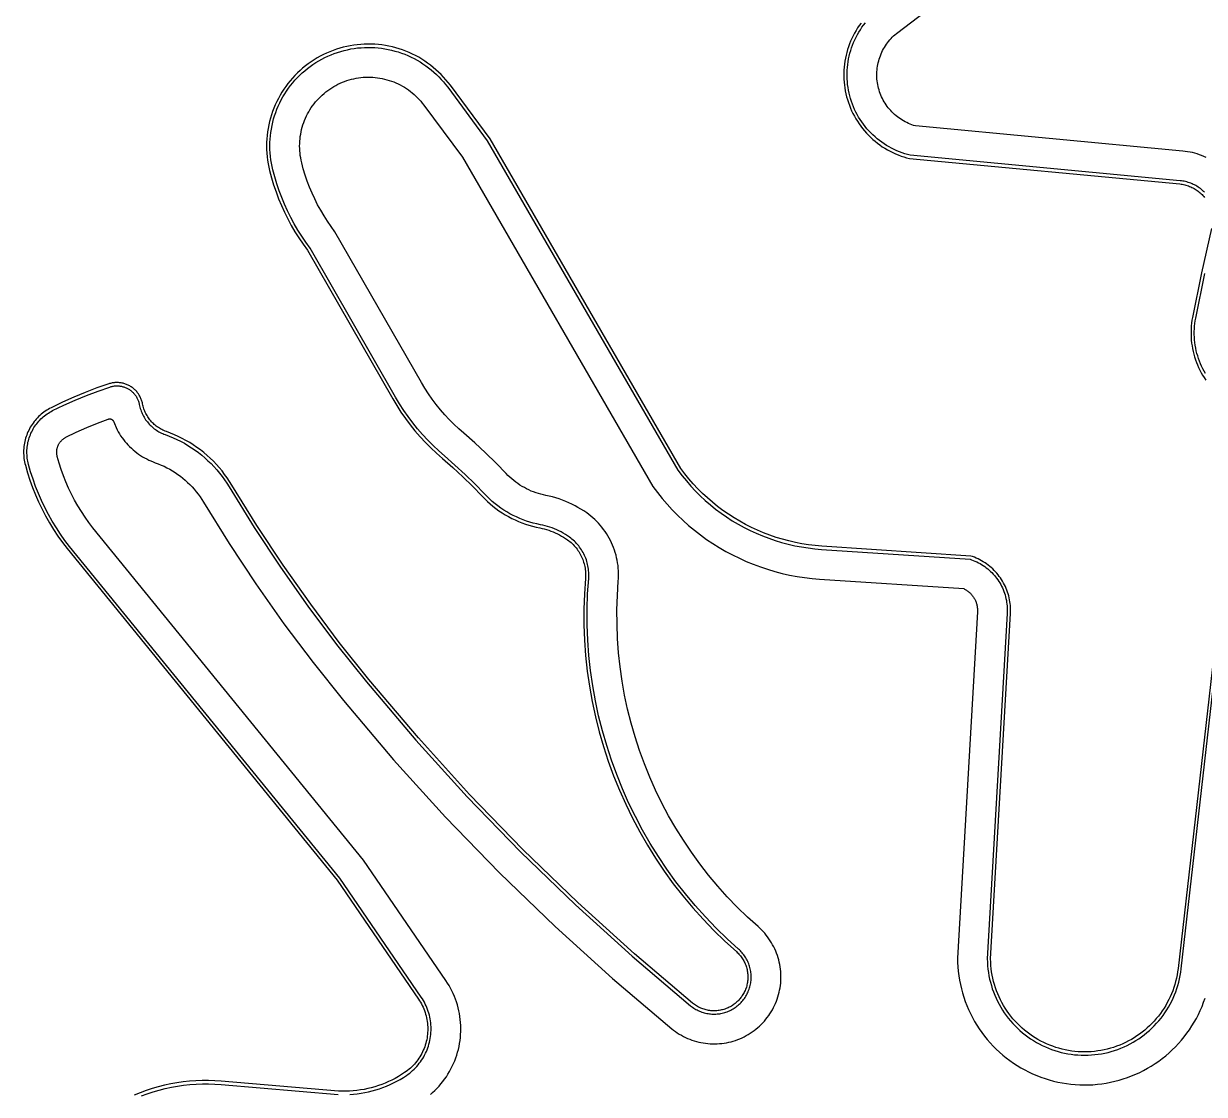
# Model space of a CAD drawing. Header units: millimetres. Extents: x 676447 to 689606, y 7455628 to 7463967.
# Drawn here: x 682235.7 to 682521.5, y 7462341 to 7462600.1 of the extents above; entities that cross this region are included whole.
import ezdxf

# ---------------------------------------------------------------- set-up
doc = ezdxf.new("R2010")
doc.units = ezdxf.units.MM
doc.header["$LTSCALE"] = 0.1
doc.header["$MEASUREMENT"] = 0
doc.layers.add('MUB_MEIOFIO', color=7, linetype='Continuous')
doc.layers.add('MUB_QUADRAS', color=7, linetype='Continuous')

msp = doc.modelspace()

# ---------------------------------------------------------------- linework, layer by layer
at = {"layer": 'MUB_MEIOFIO', "color": 244, "linetype": 'Continuous'}
for points in [[(682521.49, 7462559.24), (682521.25, 7462559.47), (682521, 7462559.7), (682520.75, 7462559.91), (682520.49, 7462560.12), (682520.22, 7462560.32), (682519.94, 7462560.51), (682519.66, 7462560.69), (682519.37, 7462560.86), (682519.08, 7462561.01), (682518.78, 7462561.16), (682518.48, 7462561.3), (682518.17, 7462561.43), (682517.86, 7462561.55), (682517.54, 7462561.65), (682517.22, 7462561.74), (682516.9, 7462561.83), (682516.57, 7462561.9), (682516.24, 7462561.96), (682515.91, 7462562.01), (682515.59, 7462562.04), (682450.26, 7462568.19), (682449.64, 7462568.35), (682448.97, 7462568.55), (682448.32, 7462568.77), (682447.67, 7462569.02), (682447.02, 7462569.29), (682446.39, 7462569.58), (682445.77, 7462569.89), (682445.16, 7462570.22), (682444.56, 7462570.58), (682443.97, 7462570.95), (682443.4, 7462571.35), (682442.84, 7462571.76), (682442.3, 7462572.19), (682441.77, 7462572.64), (682441.26, 7462573.11), (682440.76, 7462573.6), (682440.28, 7462574.11), (682439.82, 7462574.63), (682439.38, 7462575.16), (682438.96, 7462575.71), (682438.55, 7462576.28), (682438.17, 7462576.86), (682437.8, 7462577.45), (682437.46, 7462578.06), (682437.13, 7462578.67), (682436.83, 7462579.3), (682436.55, 7462579.93), (682436.3, 7462580.58), (682436.06, 7462581.24), (682435.85, 7462581.9), (682435.66, 7462582.57), (682435.5, 7462583.24), (682435.36, 7462583.92), (682435.24, 7462584.61), (682435.14, 7462585.3), (682435.07, 7462585.99), (682435.03, 7462586.68), (682435, 7462587.38), (682435, 7462588.07), (682435.03, 7462588.77), (682435.08, 7462589.46), (682435.15, 7462590.15), (682435.25, 7462590.84), (682435.37, 7462591.53), (682435.52, 7462592.21), (682435.69, 7462592.88), (682435.88, 7462593.55), (682436.09, 7462594.21), (682436.33, 7462594.86), (682436.59, 7462595.51), (682436.87, 7462596.15), (682437.18, 7462596.77), (682437.5, 7462597.39), (682437.85, 7462597.99), (682438.22, 7462598.58), (682438.6, 7462599.16), (682439.01, 7462599.72), (682439.44, 7462600.27)], [(682314.63, 7462340.95), (682315.54, 7462341.01), (682316.46, 7462341.1), (682317.37, 7462341.23), (682318.27, 7462341.38), (682319.17, 7462341.57), (682320.06, 7462341.78), (682320.95, 7462342.03), (682321.82, 7462342.31), (682322.69, 7462342.61), (682323.54, 7462342.95), (682324.39, 7462343.31), (682325.22, 7462343.71), (682326.03, 7462344.13), (682326.83, 7462344.58), (682327.62, 7462345.05), (682328.38, 7462345.56), (682328.77, 7462345.83), (682329.15, 7462346.12), (682329.52, 7462346.42), (682329.87, 7462346.73), (682330.22, 7462347.05), (682330.55, 7462347.39), (682330.88, 7462347.74), (682331.19, 7462348.1), (682331.48, 7462348.47), (682331.77, 7462348.85), (682332.04, 7462349.24), (682332.3, 7462349.64), (682332.54, 7462350.05), (682332.77, 7462350.46), (682332.98, 7462350.89), (682333.18, 7462351.32), (682333.36, 7462351.75), (682333.53, 7462352.2), (682333.68, 7462352.65), (682333.82, 7462353.1), (682333.94, 7462353.56), (682334.04, 7462354.02), (682334.13, 7462354.49), (682334.2, 7462354.96), (682334.26, 7462355.43), (682334.3, 7462355.9), (682334.32, 7462356.38), (682334.33, 7462356.85), (682334.32, 7462357.33), (682334.29, 7462357.8), (682334.25, 7462358.27), (682334.19, 7462358.74), (682334.11, 7462359.21), (682334.02, 7462359.68), (682333.91, 7462360.14), (682333.78, 7462360.6), (682333.64, 7462361.05), (682333.48, 7462361.5), (682333.31, 7462361.94), (682333.12, 7462362.38), (682332.92, 7462362.8), (682332.7, 7462363.23), (682332.47, 7462363.64), (682332.22, 7462364.04), (682331.96, 7462364.44), (682312.23, 7462393.29), (682246.86, 7462473.51), (682245.73, 7462475), (682244.66, 7462476.52), (682243.64, 7462478.08), (682242.66, 7462479.67), (682241.75, 7462481.3), (682240.88, 7462482.95), (682240.08, 7462484.63), (682239.33, 7462486.34), (682238.63, 7462488.07), (682238, 7462489.83), (682237.42, 7462491.6), (682236.91, 7462493.4), (682236.81, 7462493.77), (682236.73, 7462494.15), (682236.66, 7462494.53), (682236.61, 7462494.91), (682236.57, 7462495.29), (682236.54, 7462495.68), (682236.52, 7462496.06), (682236.52, 7462496.45), (682236.53, 7462496.83), (682236.55, 7462497.22), (682236.59, 7462497.6), (682236.64, 7462497.99), (682236.7, 7462498.37), (682236.78, 7462498.74), (682236.87, 7462499.12), (682236.97, 7462499.49), (682237.09, 7462499.86), (682237.21, 7462500.22), (682237.35, 7462500.58), (682237.5, 7462500.94), (682237.67, 7462501.29), (682237.84, 7462501.63), (682238.03, 7462501.97), (682238.23, 7462502.3), (682238.44, 7462502.62), (682238.66, 7462502.94), (682238.89, 7462503.25), (682239.14, 7462503.55), (682239.39, 7462503.84), (682239.65, 7462504.12), (682239.92, 7462504.4), (682240.2, 7462504.66), (682240.49, 7462504.92), (682240.79, 7462505.16), (682241.1, 7462505.39), (682241.41, 7462505.62), (682241.73, 7462505.83), (682242.06, 7462506.03), (682242.4, 7462506.22), (682242.74, 7462506.4), (682245.44, 7462507.7), (682248.17, 7462508.93), (682250.94, 7462510.07), (682253.74, 7462511.14), (682256.57, 7462512.12), (682256.76, 7462512.18), (682256.94, 7462512.23), (682257.13, 7462512.27), (682257.31, 7462512.31), (682257.5, 7462512.34), (682257.69, 7462512.37), (682257.88, 7462512.38), (682258.07, 7462512.39), (682258.26, 7462512.4), (682258.46, 7462512.4), (682258.65, 7462512.39), (682258.84, 7462512.37), (682259.03, 7462512.35), (682259.22, 7462512.32), (682259.4, 7462512.29), (682259.59, 7462512.25), (682259.77, 7462512.2), (682259.96, 7462512.15), (682260.14, 7462512.08), (682260.32, 7462512.02), (682260.5, 7462511.94), (682260.67, 7462511.87), (682260.84, 7462511.78), (682261.01, 7462511.69), (682261.17, 7462511.59), (682261.33, 7462511.49), (682261.49, 7462511.38), (682261.65, 7462511.27), (682261.8, 7462511.15), (682261.94, 7462511.03), (682262.08, 7462510.9), (682262.22, 7462510.76), (682262.35, 7462510.62), (682262.48, 7462510.48), (682262.6, 7462510.33), (682262.72, 7462510.18), (682262.83, 7462510.03), (682262.93, 7462509.87), (682263.03, 7462509.71), (682263.13, 7462509.54), (682263.22, 7462509.37), (682263.3, 7462509.2), (682263.38, 7462509.02), (682263.45, 7462508.85), (682263.51, 7462508.67), (682263.57, 7462508.48), (682263.62, 7462508.3), (682263.67, 7462508.11), (682263.71, 7462507.91), (682263.77, 7462507.6), (682263.85, 7462507.27), (682263.95, 7462506.95), (682264.05, 7462506.62), (682264.16, 7462506.31), (682264.29, 7462505.99), (682264.42, 7462505.69), (682264.57, 7462505.38), (682264.72, 7462505.08), (682264.89, 7462504.79), (682265.07, 7462504.5), (682265.25, 7462504.22), (682265.45, 7462503.95), (682265.66, 7462503.68), (682265.87, 7462503.42), (682266.1, 7462503.17), (682266.33, 7462502.93), (682266.57, 7462502.69), (682266.82, 7462502.47), (682267.07, 7462502.25), (682267.34, 7462502.04), (682267.61, 7462501.84), (682267.89, 7462501.65), (682268.17, 7462501.47), (682268.46, 7462501.3), (682268.76, 7462501.13), (682269.06, 7462500.98), (682269.37, 7462500.84), (682269.68, 7462500.72), (682269.98, 7462500.6), (682269.98, 7462500.6), (682270.95, 7462500.24), (682271.89, 7462499.85), (682272.81, 7462499.43), (682273.72, 7462498.98), (682274.62, 7462498.5), (682275.5, 7462497.98), (682276.35, 7462497.44), (682277.2, 7462496.86), (682278.01, 7462496.26), (682278.81, 7462495.63), (682279.59, 7462494.97), (682280.34, 7462494.29), (682281.07, 7462493.58), (682281.78, 7462492.85), (682282.45, 7462492.09), (682283.11, 7462491.31), (682283.73, 7462490.5), (682284.33, 7462489.68), (682284.9, 7462488.84), (682285.44, 7462487.96), (682291.52, 7462478.16), (682297.89, 7462468.53), (682304.54, 7462459.08), (682311.47, 7462449.84), (682318.67, 7462440.81), (682330.64, 7462426.69), (682343.08, 7462412.98), (682355.96, 7462399.68), (682369.27, 7462386.81), (682382.99, 7462374.38), (682397.12, 7462362.41), (682397.36, 7462362.22), (682397.62, 7462362.03), (682397.88, 7462361.85), (682398.14, 7462361.68), (682398.41, 7462361.53), (682398.69, 7462361.38), (682398.97, 7462361.24), (682399.26, 7462361.11), (682399.55, 7462360.99), (682399.84, 7462360.88), (682400.14, 7462360.78), (682400.44, 7462360.69), (682400.74, 7462360.62), (682401.05, 7462360.55), (682401.36, 7462360.49), (682401.67, 7462360.45), (682401.98, 7462360.41), (682402.29, 7462360.39), (682402.61, 7462360.38), (682402.92, 7462360.38), (682403.23, 7462360.38), (682403.55, 7462360.41), (682403.86, 7462360.44), (682404.17, 7462360.48), (682404.48, 7462360.53), (682404.79, 7462360.59), (682405.09, 7462360.67), (682405.39, 7462360.75), (682405.69, 7462360.85), (682405.99, 7462360.96), (682406.28, 7462361.07), (682406.57, 7462361.2), (682406.85, 7462361.33), (682407.13, 7462361.48), (682407.4, 7462361.64), (682407.67, 7462361.8), (682407.93, 7462361.98), (682408.18, 7462362.16), (682408.43, 7462362.35), (682408.67, 7462362.55), (682408.91, 7462362.76), (682409.13, 7462362.98), (682409.35, 7462363.2), (682409.56, 7462363.43), (682409.77, 7462363.67), (682409.96, 7462363.92), (682410.15, 7462364.17), (682410.32, 7462364.43), (682410.49, 7462364.7), (682410.65, 7462364.97), (682410.8, 7462365.25), (682410.94, 7462365.53), (682411.07, 7462365.81), (682411.18, 7462366.1), (682411.29, 7462366.4), (682411.39, 7462366.7), (682411.48, 7462367), (682411.56, 7462367.3), (682411.62, 7462367.61), (682411.68, 7462367.92), (682411.72, 7462368.23), (682411.76, 7462368.54), (682411.78, 7462368.85), (682411.79, 7462369.17), (682411.79, 7462369.48), (682411.78, 7462369.79), (682411.76, 7462370.11), (682411.73, 7462370.42), (682411.69, 7462370.73), (682411.64, 7462371.04), (682411.57, 7462371.35), (682411.5, 7462371.65), (682411.41, 7462371.95), (682411.32, 7462372.25), (682411.21, 7462372.55), (682411.09, 7462372.84), (682410.97, 7462373.13), (682410.83, 7462373.41), (682410.68, 7462373.69), (682410.53, 7462373.96), (682410.36, 7462374.22), (682410.19, 7462374.49), (682410, 7462374.74), (682409.81, 7462374.99), (682409.61, 7462375.23), (682409.4, 7462375.46), (682409.18, 7462375.69), (682408.96, 7462375.91), (682408.74, 7462376.11), (682408.74, 7462376.11), (682405.97, 7462378.61), (682403.31, 7462381.2), (682400.73, 7462383.88), (682398.25, 7462386.64), (682395.87, 7462389.49), (682393.59, 7462392.42), (682391.41, 7462395.43), (682389.34, 7462398.51), (682387.37, 7462401.67), (682385.51, 7462404.88), (682383.77, 7462408.17), (682382.14, 7462411.5), (682380.63, 7462414.9), (682379.24, 7462418.34), (682377.97, 7462421.83), (682376.82, 7462425.36), (682375.79, 7462428.93), (682374.88, 7462432.53), (682374.1, 7462436.17), (682373.45, 7462439.82), (682372.93, 7462443.5), (682372.53, 7462447.19), (682372.26, 7462450.9), (682372.12, 7462454.61), (682372.11, 7462458.33), (682372.22, 7462462.04), (682372.47, 7462465.76), (682372.49, 7462466.13), (682372.51, 7462466.52), (682372.51, 7462466.9), (682372.49, 7462467.29), (682372.46, 7462467.67), (682372.42, 7462468.06), (682372.37, 7462468.44), (682372.3, 7462468.82), (682372.22, 7462469.2), (682372.13, 7462469.57), (682372.02, 7462469.94), (682371.9, 7462470.31), (682371.77, 7462470.67), (682371.62, 7462471.03), (682371.47, 7462471.39), (682371.3, 7462471.73), (682371.12, 7462472.08), (682370.93, 7462472.41), (682370.72, 7462472.74), (682370.51, 7462473.06), (682370.28, 7462473.37), (682370.05, 7462473.68), (682369.8, 7462473.98), (682369.54, 7462474.26), (682369.28, 7462474.54), (682369, 7462474.81), (682368.71, 7462475.07), (682368.42, 7462475.32), (682368.12, 7462475.56), (682367.81, 7462475.79), (682367.32, 7462476.13), (682366.82, 7462476.45), (682366.31, 7462476.75), (682365.79, 7462477.04), (682365.26, 7462477.31), (682364.72, 7462477.56), (682364.17, 7462477.79), (682363.62, 7462478.01), (682363.06, 7462478.21), (682362.5, 7462478.39), (682361.92, 7462478.55), (682361.35, 7462478.69), (682360.78, 7462478.81), (682359.91, 7462478.99), (682359.07, 7462479.2), (682358.23, 7462479.44), (682357.4, 7462479.7), (682356.58, 7462480), (682355.77, 7462480.33), (682354.98, 7462480.68), (682354.19, 7462481.06), (682353.42, 7462481.47), (682352.67, 7462481.9), (682351.93, 7462482.36), (682351.21, 7462482.84), (682350.5, 7462483.35), (682349.81, 7462483.89), (682349.14, 7462484.45), (682348.49, 7462485.03), (682347.87, 7462485.63), (682347.25, 7462486.26), (682344.94, 7462488.66), (682342.55, 7462490.99), (682340.1, 7462493.25), (682337.59, 7462495.44), (682336.18, 7462496.67), (682334.83, 7462497.94), (682333.52, 7462499.26), (682332.26, 7462500.62), (682331.04, 7462502.03), (682329.88, 7462503.47), (682328.76, 7462504.96), (682327.7, 7462506.48), (682326.69, 7462508.05), (682325.74, 7462509.65), (682305.05, 7462545.7), (682303.99, 7462547.17), (682303.01, 7462548.63), (682302.08, 7462550.11), (682301.19, 7462551.63), (682300.36, 7462553.18), (682299.58, 7462554.76), (682298.85, 7462556.36), (682298.17, 7462557.98), (682297.55, 7462559.62), (682296.99, 7462561.29), (682296.48, 7462562.97), (682296.03, 7462564.67), (682295.84, 7462565.48), (682295.68, 7462566.29), (682295.55, 7462567.11), (682295.45, 7462567.94), (682295.38, 7462568.76), (682295.33, 7462569.59), (682295.32, 7462570.42), (682295.33, 7462571.25), (682295.37, 7462572.08), (682295.44, 7462572.91), (682295.54, 7462573.73), (682295.67, 7462574.55), (682295.83, 7462575.37), (682296.02, 7462576.17), (682296.23, 7462576.98), (682296.47, 7462577.77), (682296.74, 7462578.56), (682297.03, 7462579.33), (682297.36, 7462580.1), (682297.71, 7462580.85), (682298.08, 7462581.59), (682298.48, 7462582.32), (682298.91, 7462583.03), (682299.36, 7462583.73), (682299.83, 7462584.41), (682300.33, 7462585.07), (682300.85, 7462585.72), (682301.39, 7462586.35), (682301.95, 7462586.96), (682302.54, 7462587.55), (682303.14, 7462588.11), (682303.77, 7462588.66), (682304.41, 7462589.19), (682305.07, 7462589.69), (682305.75, 7462590.17), (682306.44, 7462590.62), (682307.15, 7462591.05), (682307.88, 7462591.46), (682308.61, 7462591.84), (682309.36, 7462592.19), (682310.13, 7462592.52), (682310.9, 7462592.82), (682311.68, 7462593.1), (682312.48, 7462593.34), (682313.28, 7462593.56), (682314.08, 7462593.75), (682314.9, 7462593.92), (682315.72, 7462594.05), (682316.54, 7462594.16), (682317.37, 7462594.23), (682318.2, 7462594.28), (682319.02, 7462594.3), (682319.85, 7462594.29), (682320.68, 7462594.26), (682321.51, 7462594.19), (682322.34, 7462594.09), (682323.16, 7462593.97), (682323.97, 7462593.82), (682324.78, 7462593.64), (682325.59, 7462593.43), (682326.38, 7462593.19), (682327.17, 7462592.92), (682327.94, 7462592.63), (682328.71, 7462592.32), (682329.47, 7462591.97), (682330.21, 7462591.6), (682330.94, 7462591.2), (682331.65, 7462590.78), (682332.35, 7462590.33), (682333.04, 7462589.86), (682333.7, 7462589.37), (682334.35, 7462588.85), (682334.98, 7462588.32), (682335.6, 7462587.75), (682336.19, 7462587.17), (682336.76, 7462586.57), (682337.31, 7462585.95), (682337.84, 7462585.31), (682338.35, 7462584.65), (682347.93, 7462571.72), (682394.07, 7462491.99), (682395.08, 7462490.66), (682396.11, 7462489.39), (682397.19, 7462488.15), (682398.31, 7462486.96), (682399.47, 7462485.8), (682400.67, 7462484.69), (682401.91, 7462483.62), (682403.19, 7462482.59), (682404.5, 7462481.61), (682405.84, 7462480.67), (682407.22, 7462479.78), (682408.62, 7462478.94), (682410.06, 7462478.15), (682411.52, 7462477.42), (682413, 7462476.73), (682414.51, 7462476.09), (682416.04, 7462475.51), (682417.59, 7462474.98), (682419.16, 7462474.51), (682420.75, 7462474.09), (682422.34, 7462473.73), (682423.95, 7462473.42), (682425.57, 7462473.17), (682427.19, 7462472.97), (682428.82, 7462472.84), (682464.77, 7462470.44), (682465.11, 7462470.33), (682465.54, 7462470.17), (682465.95, 7462470), (682466.37, 7462469.81), (682466.77, 7462469.61), (682467.17, 7462469.39), (682467.56, 7462469.16), (682467.94, 7462468.92), (682468.31, 7462468.66), (682468.67, 7462468.4), (682469.03, 7462468.12), (682469.37, 7462467.82), (682469.7, 7462467.52), (682470.03, 7462467.2), (682470.34, 7462466.87), (682470.64, 7462466.54), (682470.93, 7462466.19), (682471.2, 7462465.83), (682471.47, 7462465.46), (682471.72, 7462465.09), (682471.95, 7462464.7), (682472.18, 7462464.31), (682472.38, 7462463.91), (682472.58, 7462463.5), (682472.76, 7462463.09), (682472.93, 7462462.67), (682473.08, 7462462.24), (682473.22, 7462461.81), (682473.34, 7462461.38), (682473.45, 7462460.94), (682473.54, 7462460.5), (682473.61, 7462460.05), (682473.67, 7462459.6), (682473.72, 7462459.15), (682473.75, 7462458.7), (682473.76, 7462458.25), (682473.76, 7462457.8), (682473.74, 7462457.34), (682468.93, 7462373.74), (682468.96, 7462372.91), (682469.01, 7462372.09), (682469.09, 7462371.28), (682469.2, 7462370.47), (682469.33, 7462369.67), (682469.49, 7462368.87), (682469.69, 7462368.07), (682469.91, 7462367.28), (682470.15, 7462366.51), (682470.42, 7462365.74), (682470.72, 7462364.98), (682471.05, 7462364.23), (682471.4, 7462363.49), (682471.78, 7462362.77), (682472.18, 7462362.05), (682472.6, 7462361.36), (682473.05, 7462360.68), (682473.53, 7462360.01), (682474.02, 7462359.36), (682474.54, 7462358.73), (682475.08, 7462358.12), (682475.64, 7462357.52), (682476.22, 7462356.95), (682476.82, 7462356.4), (682477.44, 7462355.86), (682478.08, 7462355.35), (682478.74, 7462354.87), (682479.41, 7462354.4), (682480.09, 7462353.96), (682480.8, 7462353.54), (682481.51, 7462353.15), (682482.24, 7462352.78), (682482.98, 7462352.44), (682483.73, 7462352.12), (682484.5, 7462351.83), (682485.27, 7462351.57), (682486.05, 7462351.33), (682486.84, 7462351.12), (682487.64, 7462350.94), (682488.44, 7462350.79), (682489.25, 7462350.66), (682490.06, 7462350.56), (682490.87, 7462350.49), (682491.69, 7462350.45), (682492.5, 7462350.44), (682493.32, 7462350.45), (682494.14, 7462350.5), (682494.95, 7462350.57), (682495.76, 7462350.67), (682496.57, 7462350.79), (682497.37, 7462350.95), (682498.16, 7462351.13), (682498.95, 7462351.34), (682499.73, 7462351.58), (682500.51, 7462351.85), (682501.27, 7462352.14), (682502.02, 7462352.46), (682502.76, 7462352.8), (682503.49, 7462353.17), (682504.21, 7462353.56), (682504.91, 7462353.98), (682505.59, 7462354.42), (682506.26, 7462354.89), (682506.92, 7462355.38), (682507.55, 7462355.89), (682508.17, 7462356.43), (682508.77, 7462356.98), (682509.35, 7462357.55), (682509.91, 7462358.15), (682510.45, 7462358.76), (682510.97, 7462359.4), (682511.46, 7462360.04), (682511.93, 7462360.71), (682512.38, 7462361.39), (682512.81, 7462362.09), (682513.21, 7462362.8), (682513.58, 7462363.53), (682513.93, 7462364.27), (682514.26, 7462365.02), (682514.56, 7462365.78), (682514.83, 7462366.55), (682515.07, 7462367.33), (682515.29, 7462368.11), (682515.48, 7462368.91), (682515.64, 7462369.71), (682515.78, 7462370.51), (682515.88, 7462371.32), (682529.35, 7462489.5)], [(682521.73, 7462515.39), (682521.4, 7462515.96), (682521.09, 7462516.55), (682520.8, 7462517.15), (682520.54, 7462517.76), (682520.29, 7462518.37), (682520.06, 7462519), (682519.86, 7462519.63), (682519.68, 7462520.27), (682519.52, 7462520.91), (682519.38, 7462521.56), (682519.27, 7462522.21), (682519.18, 7462522.87), (682519.11, 7462523.53), (682519.06, 7462524.19), (682519.03, 7462524.86), (682519.03, 7462525.52), (682519.05, 7462526.18), (682519.1, 7462526.85), (682519.16, 7462527.51), (682519.25, 7462528.16), (682519.37, 7462528.82), (682521.54, 7462539.59)], [(682264.22, 7462340.6), (682265.64, 7462341.12), (682267.07, 7462341.59), (682268.53, 7462342.01), (682269.99, 7462342.38), (682271.47, 7462342.7), (682272.95, 7462342.96), (682274.45, 7462343.18), (682275.95, 7462343.34), (682277.46, 7462343.45), (682278.97, 7462343.5), (682280.48, 7462343.51), (682281.99, 7462343.46), (682283.5, 7462343.36), (682311.87, 7462340.96)]]:
    msp.add_lwpolyline(points, dxfattribs=at)
at = {"layer": 'MUB_QUADRAS', "linetype": 'Continuous'}
for points in [[(682521.87, 7462567.67), (682521.34, 7462567.91), (682520.8, 7462568.13), (682520.25, 7462568.34), (682519.69, 7462568.52), (682519.13, 7462568.69), (682518.56, 7462568.83), (682517.99, 7462568.96), (682517.41, 7462569.06), (682516.83, 7462569.15), (682516.25, 7462569.21), (682451.52, 7462575.3), (682451.1, 7462575.43), (682450.68, 7462575.58), (682450.26, 7462575.74), (682449.85, 7462575.91), (682449.45, 7462576.1), (682449.05, 7462576.3), (682448.66, 7462576.51), (682448.28, 7462576.74), (682447.91, 7462576.98), (682447.54, 7462577.24), (682447.19, 7462577.5), (682446.84, 7462577.78), (682446.5, 7462578.07), (682446.18, 7462578.37), (682445.86, 7462578.69), (682445.55, 7462579.01), (682445.26, 7462579.35), (682444.98, 7462579.69), (682444.71, 7462580.04), (682444.45, 7462580.41), (682444.21, 7462580.78), (682443.97, 7462581.16), (682443.76, 7462581.55), (682443.55, 7462581.94), (682443.36, 7462582.34), (682443.18, 7462582.75), (682443.02, 7462583.16), (682442.87, 7462583.58), (682442.74, 7462584.01), (682442.62, 7462584.44), (682442.51, 7462584.87), (682442.42, 7462585.3), (682442.35, 7462585.74), (682442.29, 7462586.18), (682442.24, 7462586.63), (682442.21, 7462587.07), (682442.2, 7462587.52), (682442.2, 7462587.96), (682442.22, 7462588.41), (682442.25, 7462588.85), (682442.3, 7462589.29), (682442.36, 7462589.73), (682442.44, 7462590.17), (682442.54, 7462590.6), (682442.65, 7462591.04), (682442.77, 7462591.46), (682442.91, 7462591.89), (682443.06, 7462592.3), (682443.23, 7462592.72), (682443.41, 7462593.12), (682443.6, 7462593.52), (682443.81, 7462593.92), (682444.03, 7462594.3), (682444.27, 7462594.68), (682444.52, 7462595.05), (682444.78, 7462595.41), (682445.05, 7462595.76), (682445.34, 7462596.1), (682445.63, 7462596.43), (682445.94, 7462596.76), (682446.26, 7462597.07), (682446.59, 7462597.36), (682446.93, 7462597.65), (682447.28, 7462597.93), (682476.52, 7462620.23)], [(682438.37, 7462600.2), (682437.95, 7462599.61), (682437.54, 7462599.01), (682437.16, 7462598.4), (682436.8, 7462597.77), (682436.46, 7462597.13), (682436.15, 7462596.48), (682435.85, 7462595.82), (682435.58, 7462595.15), (682435.34, 7462594.47), (682435.11, 7462593.78), (682434.91, 7462593.09), (682434.74, 7462592.39), (682434.59, 7462591.68), (682434.46, 7462590.97), (682434.36, 7462590.25), (682434.28, 7462589.53), (682434.23, 7462588.81), (682434.2, 7462588.09), (682434.2, 7462587.37), (682434.23, 7462586.64), (682434.27, 7462585.92), (682434.35, 7462585.2), (682434.45, 7462584.49), (682434.57, 7462583.77), (682434.72, 7462583.07), (682434.89, 7462582.36), (682435.08, 7462581.67), (682435.31, 7462580.98), (682435.55, 7462580.3), (682435.82, 7462579.63), (682436.11, 7462578.96), (682436.42, 7462578.31), (682436.76, 7462577.67), (682437.11, 7462577.04), (682437.49, 7462576.43), (682437.89, 7462575.83), (682438.31, 7462575.24), (682438.75, 7462574.66), (682439.21, 7462574.11), (682439.69, 7462573.57), (682440.19, 7462573.04), (682440.71, 7462572.53), (682441.24, 7462572.05), (682441.79, 7462571.58), (682442.36, 7462571.13), (682442.94, 7462570.69), (682443.53, 7462570.28), (682444.14, 7462569.9), (682444.76, 7462569.53), (682445.4, 7462569.18), (682446.05, 7462568.86), (682446.7, 7462568.56), (682447.37, 7462568.28), (682448.05, 7462568.02), (682448.73, 7462567.79), (682449.42, 7462567.58), (682450.12, 7462567.4), (682515.5, 7462561.25), (682515.81, 7462561.21), (682516.11, 7462561.17), (682516.41, 7462561.11), (682516.71, 7462561.05), (682517.01, 7462560.97), (682517.3, 7462560.89), (682517.59, 7462560.79), (682517.88, 7462560.68), (682518.16, 7462560.57), (682518.44, 7462560.44), (682518.71, 7462560.3), (682518.98, 7462560.16), (682519.25, 7462560), (682519.5, 7462559.84), (682519.76, 7462559.67), (682520, 7462559.49), (682520.24, 7462559.3), (682520.48, 7462559.1), (682520.7, 7462558.89), (682520.92, 7462558.68), (682521.13, 7462558.45), (682521.33, 7462558.23), (682521.53, 7462557.99)], [(682528.58, 7462489.76), (682515.09, 7462371.41), (682514.98, 7462370.63), (682514.85, 7462369.85), (682514.7, 7462369.08), (682514.51, 7462368.31), (682514.3, 7462367.55), (682514.07, 7462366.8), (682513.81, 7462366.05), (682513.52, 7462365.32), (682513.2, 7462364.6), (682512.87, 7462363.88), (682512.5, 7462363.18), (682512.12, 7462362.5), (682511.71, 7462361.82), (682511.27, 7462361.16), (682510.82, 7462360.52), (682510.34, 7462359.89), (682509.84, 7462359.28), (682509.32, 7462358.69), (682508.78, 7462358.11), (682508.22, 7462357.56), (682507.64, 7462357.02), (682507.04, 7462356.51), (682506.43, 7462356.01), (682505.8, 7462355.54), (682505.15, 7462355.09), (682504.48, 7462354.66), (682503.81, 7462354.26), (682503.12, 7462353.88), (682502.41, 7462353.52), (682501.7, 7462353.19), (682500.97, 7462352.88), (682500.23, 7462352.6), (682499.49, 7462352.34), (682498.73, 7462352.11), (682497.97, 7462351.91), (682497.2, 7462351.73), (682496.43, 7462351.58), (682495.65, 7462351.46), (682494.87, 7462351.36), (682494.08, 7462351.29), (682493.29, 7462351.25), (682492.5, 7462351.24), (682491.71, 7462351.25), (682490.93, 7462351.29), (682490.14, 7462351.36), (682489.36, 7462351.45), (682488.58, 7462351.58), (682487.8, 7462351.72), (682487.03, 7462351.9), (682486.27, 7462352.1), (682485.52, 7462352.33), (682484.77, 7462352.59), (682484.03, 7462352.87), (682483.3, 7462353.17), (682482.59, 7462353.5), (682481.88, 7462353.86), (682481.19, 7462354.24), (682480.51, 7462354.64), (682479.85, 7462355.07), (682479.2, 7462355.52), (682478.57, 7462355.99), (682477.95, 7462356.48), (682477.36, 7462356.99), (682476.78, 7462357.53), (682476.21, 7462358.08), (682475.67, 7462358.66), (682475.15, 7462359.25), (682474.65, 7462359.86), (682474.17, 7462360.49), (682473.71, 7462361.13), (682473.28, 7462361.79), (682472.87, 7462362.46), (682472.48, 7462363.15), (682472.12, 7462363.85), (682471.78, 7462364.56), (682471.46, 7462365.28), (682471.17, 7462366.02), (682470.91, 7462366.76), (682470.67, 7462367.51), (682470.46, 7462368.27), (682470.28, 7462369.04), (682470.12, 7462369.81), (682469.99, 7462370.59), (682469.88, 7462371.37), (682469.8, 7462372.16), (682469.75, 7462372.94), (682469.73, 7462373.73), (682474.54, 7462457.3), (682474.56, 7462457.78), (682474.56, 7462458.26), (682474.55, 7462458.74), (682474.52, 7462459.22), (682474.47, 7462459.7), (682474.4, 7462460.17), (682474.32, 7462460.65), (682474.23, 7462461.12), (682474.11, 7462461.58), (682473.98, 7462462.04), (682473.84, 7462462.5), (682473.68, 7462462.95), (682473.5, 7462463.4), (682473.31, 7462463.84), (682473.1, 7462464.27), (682472.88, 7462464.69), (682472.64, 7462465.11), (682472.39, 7462465.52), (682472.12, 7462465.92), (682471.84, 7462466.31), (682471.55, 7462466.69), (682471.25, 7462467.06), (682470.93, 7462467.42), (682470.6, 7462467.76), (682470.25, 7462468.1), (682469.9, 7462468.42), (682469.54, 7462468.73), (682469.16, 7462469.03), (682468.77, 7462469.32), (682468.38, 7462469.59), (682467.97, 7462469.85), (682467.56, 7462470.09), (682467.14, 7462470.32), (682466.71, 7462470.53), (682466.27, 7462470.73), (682465.83, 7462470.91), (682465.38, 7462471.08), (682464.93, 7462471.23), (682428.88, 7462473.63), (682427.28, 7462473.77), (682425.68, 7462473.96), (682424.09, 7462474.21), (682422.51, 7462474.51), (682420.94, 7462474.87), (682419.38, 7462475.28), (682417.84, 7462475.74), (682416.32, 7462476.26), (682414.81, 7462476.84), (682413.33, 7462477.46), (682411.87, 7462478.14), (682410.43, 7462478.86), (682409.02, 7462479.64), (682407.64, 7462480.46), (682406.29, 7462481.34), (682404.97, 7462482.26), (682403.68, 7462483.22), (682402.42, 7462484.23), (682401.21, 7462485.28), (682400.03, 7462486.38), (682398.89, 7462487.51), (682397.79, 7462488.69), (682396.73, 7462489.9), (682395.71, 7462491.15), (682394.74, 7462492.43), (682348.6, 7462572.16), (682338.99, 7462585.13), (682338.46, 7462585.81), (682337.92, 7462586.47), (682337.35, 7462587.11), (682336.76, 7462587.73), (682336.15, 7462588.34), (682335.51, 7462588.91), (682334.86, 7462589.47), (682334.19, 7462590.01), (682333.5, 7462590.52), (682332.79, 7462591), (682332.07, 7462591.46), (682331.33, 7462591.9), (682330.58, 7462592.31), (682329.81, 7462592.69), (682329.03, 7462593.05), (682328.24, 7462593.38), (682327.44, 7462593.68), (682326.62, 7462593.95), (682325.8, 7462594.2), (682324.97, 7462594.41), (682324.13, 7462594.6), (682323.29, 7462594.76), (682322.44, 7462594.89), (682321.59, 7462594.98), (682320.73, 7462595.05), (682319.88, 7462595.09), (682319.02, 7462595.1), (682318.16, 7462595.08), (682317.31, 7462595.03), (682316.45, 7462594.95), (682315.6, 7462594.84), (682314.75, 7462594.7), (682313.91, 7462594.54), (682313.08, 7462594.34), (682312.25, 7462594.11), (682311.43, 7462593.86), (682310.62, 7462593.57), (682309.82, 7462593.26), (682309.04, 7462592.92), (682308.26, 7462592.56), (682307.5, 7462592.16), (682306.75, 7462591.74), (682306.02, 7462591.3), (682305.3, 7462590.83), (682304.6, 7462590.33), (682303.92, 7462589.81), (682303.25, 7462589.27), (682302.61, 7462588.71), (682301.98, 7462588.12), (682301.38, 7462587.51), (682300.79, 7462586.88), (682300.23, 7462586.23), (682299.7, 7462585.56), (682299.18, 7462584.88), (682298.69, 7462584.17), (682298.23, 7462583.45), (682297.79, 7462582.72), (682297.37, 7462581.96), (682296.99, 7462581.2), (682296.62, 7462580.42), (682296.29, 7462579.63), (682295.99, 7462578.83), (682295.71, 7462578.02), (682295.46, 7462577.2), (682295.24, 7462576.37), (682295.05, 7462575.53), (682294.88, 7462574.69), (682294.75, 7462573.84), (682294.65, 7462572.99), (682294.57, 7462572.14), (682294.53, 7462571.28), (682294.52, 7462570.42), (682294.53, 7462569.56), (682294.58, 7462568.71), (682294.65, 7462567.85), (682294.76, 7462567), (682294.89, 7462566.15), (682295.06, 7462565.31), (682295.25, 7462564.48), (682295.71, 7462562.75), (682296.23, 7462561.04), (682296.8, 7462559.35), (682297.43, 7462557.69), (682298.12, 7462556.04), (682298.86, 7462554.41), (682299.65, 7462552.82), (682300.49, 7462551.24), (682301.39, 7462549.7), (682302.34, 7462548.19), (682303.34, 7462546.71), (682304.38, 7462545.26), (682325.05, 7462509.24), (682326.01, 7462507.62), (682327.04, 7462506.04), (682328.11, 7462504.49), (682329.24, 7462502.98), (682330.43, 7462501.51), (682331.66, 7462500.09), (682332.94, 7462498.7), (682334.27, 7462497.37), (682335.64, 7462496.08), (682337.06, 7462494.83), (682339.56, 7462492.66), (682342, 7462490.41), (682344.37, 7462488.09), (682346.68, 7462485.71), (682347.3, 7462485.06), (682347.95, 7462484.44), (682348.62, 7462483.84), (682349.31, 7462483.27), (682350.02, 7462482.71), (682350.75, 7462482.19), (682351.5, 7462481.69), (682352.26, 7462481.21), (682353.04, 7462480.76), (682353.83, 7462480.34), (682354.64, 7462479.95), (682355.46, 7462479.59), (682356.3, 7462479.25), (682357.14, 7462478.95), (682358, 7462478.67), (682358.86, 7462478.43), (682359.73, 7462478.21), (682360.61, 7462478.02), (682361.17, 7462477.91), (682361.72, 7462477.77), (682362.27, 7462477.62), (682362.81, 7462477.45), (682363.34, 7462477.26), (682363.87, 7462477.05), (682364.39, 7462476.83), (682364.91, 7462476.59), (682365.41, 7462476.33), (682365.91, 7462476.06), (682366.4, 7462475.77), (682366.88, 7462475.46), (682367.34, 7462475.14), (682367.63, 7462474.93), (682367.91, 7462474.71), (682368.19, 7462474.47), (682368.45, 7462474.23), (682368.71, 7462473.98), (682368.95, 7462473.72), (682369.19, 7462473.45), (682369.42, 7462473.18), (682369.64, 7462472.89), (682369.85, 7462472.6), (682370.05, 7462472.31), (682370.24, 7462472), (682370.42, 7462471.69), (682370.59, 7462471.37), (682370.74, 7462471.05), (682370.89, 7462470.72), (682371.02, 7462470.39), (682371.14, 7462470.05), (682371.25, 7462469.71), (682371.35, 7462469.37), (682371.44, 7462469.02), (682371.51, 7462468.67), (682371.58, 7462468.31), (682371.63, 7462467.96), (682371.67, 7462467.6), (682371.69, 7462467.24), (682371.71, 7462466.89), (682371.71, 7462466.53), (682371.69, 7462466.17), (682371.67, 7462465.81), (682371.42, 7462462.08), (682371.31, 7462458.34), (682371.32, 7462454.59), (682371.46, 7462450.85), (682371.73, 7462447.12), (682372.13, 7462443.4), (682372.66, 7462439.7), (682373.32, 7462436.01), (682374.1, 7462432.35), (682375.01, 7462428.72), (682376.05, 7462425.13), (682377.21, 7462421.57), (682378.49, 7462418.05), (682379.9, 7462414.58), (682381.42, 7462411.17), (682383.06, 7462407.8), (682384.81, 7462404.5), (682386.68, 7462401.25), (682388.66, 7462398.08), (682390.75, 7462394.97), (682392.95, 7462391.94), (682395.25, 7462388.99), (682397.65, 7462386.12), (682400.15, 7462383.33), (682402.74, 7462380.64), (682405.42, 7462378.03), (682408.2, 7462375.52), (682408.41, 7462375.32), (682408.62, 7462375.13), (682408.81, 7462374.92), (682409, 7462374.71), (682409.19, 7462374.49), (682409.36, 7462374.26), (682409.53, 7462374.03), (682409.69, 7462373.79), (682409.84, 7462373.55), (682409.98, 7462373.3), (682410.11, 7462373.05), (682410.24, 7462372.79), (682410.35, 7462372.53), (682410.46, 7462372.26), (682410.56, 7462371.99), (682410.64, 7462371.72), (682410.72, 7462371.45), (682410.79, 7462371.17), (682410.85, 7462370.89), (682410.9, 7462370.61), (682410.94, 7462370.32), (682410.97, 7462370.04), (682410.98, 7462369.75), (682410.99, 7462369.47), (682410.99, 7462369.18), (682410.98, 7462368.9), (682410.96, 7462368.61), (682410.93, 7462368.33), (682410.89, 7462368.05), (682410.84, 7462367.76), (682410.78, 7462367.48), (682410.71, 7462367.21), (682410.63, 7462366.93), (682410.54, 7462366.66), (682410.44, 7462366.39), (682410.33, 7462366.13), (682410.21, 7462365.87), (682410.09, 7462365.61), (682409.95, 7462365.36), (682409.81, 7462365.11), (682409.65, 7462364.87), (682409.49, 7462364.63), (682409.32, 7462364.4), (682409.15, 7462364.18), (682408.96, 7462363.96), (682408.77, 7462363.75), (682408.57, 7462363.55), (682408.36, 7462363.35), (682408.15, 7462363.16), (682407.93, 7462362.97), (682407.71, 7462362.8), (682407.47, 7462362.63), (682407.24, 7462362.47), (682406.99, 7462362.32), (682406.74, 7462362.18), (682406.49, 7462362.05), (682406.23, 7462361.92), (682405.97, 7462361.81), (682405.71, 7462361.7), (682405.44, 7462361.61), (682405.16, 7462361.52), (682404.89, 7462361.44), (682404.61, 7462361.38), (682404.33, 7462361.32), (682404.05, 7462361.27), (682403.77, 7462361.23), (682403.48, 7462361.2), (682403.2, 7462361.18), (682402.91, 7462361.18), (682402.63, 7462361.18), (682402.34, 7462361.19), (682402.05, 7462361.21), (682401.77, 7462361.24), (682401.49, 7462361.28), (682401.21, 7462361.33), (682400.93, 7462361.39), (682400.65, 7462361.47), (682400.38, 7462361.55), (682400.1, 7462361.64), (682399.84, 7462361.74), (682399.57, 7462361.84), (682399.31, 7462361.96), (682399.06, 7462362.09), (682398.8, 7462362.22), (682398.56, 7462362.37), (682398.32, 7462362.52), (682398.08, 7462362.68), (682397.85, 7462362.85), (682397.62, 7462363.03), (682383.52, 7462374.98), (682369.82, 7462387.39), (682356.52, 7462400.24), (682343.66, 7462413.52), (682331.25, 7462427.22), (682319.28, 7462441.32), (682312.1, 7462450.33), (682305.19, 7462459.55), (682298.55, 7462468.98), (682292.19, 7462478.59), (682286.12, 7462488.38), (682285.57, 7462489.27), (682284.98, 7462490.14), (682284.37, 7462490.98), (682283.73, 7462491.81), (682283.06, 7462492.61), (682282.36, 7462493.39), (682281.64, 7462494.14), (682280.89, 7462494.87), (682280.12, 7462495.58), (682279.32, 7462496.25), (682278.5, 7462496.9), (682277.66, 7462497.52), (682276.79, 7462498.11), (682275.91, 7462498.66), (682275.01, 7462499.19), (682274.09, 7462499.69), (682273.16, 7462500.16), (682272.2, 7462500.59), (682271.24, 7462500.99), (682270.26, 7462501.35), (682269.97, 7462501.46), (682269.68, 7462501.58), (682269.4, 7462501.71), (682269.13, 7462501.84), (682268.85, 7462501.99), (682268.59, 7462502.15), (682268.33, 7462502.31), (682268.07, 7462502.49), (682267.82, 7462502.67), (682267.58, 7462502.86), (682267.35, 7462503.07), (682267.12, 7462503.27), (682266.9, 7462503.49), (682266.68, 7462503.71), (682266.48, 7462503.94), (682266.28, 7462504.18), (682266.09, 7462504.43), (682265.91, 7462504.68), (682265.74, 7462504.94), (682265.58, 7462505.2), (682265.43, 7462505.47), (682265.28, 7462505.74), (682265.15, 7462506.02), (682265.02, 7462506.3), (682264.91, 7462506.59), (682264.81, 7462506.88), (682264.71, 7462507.18), (682264.63, 7462507.47), (682264.55, 7462507.77), (682264.49, 7462508.08), (682264.45, 7462508.29), (682264.4, 7462508.5), (682264.34, 7462508.71), (682264.27, 7462508.92), (682264.2, 7462509.13), (682264.11, 7462509.33), (682264.03, 7462509.53), (682263.93, 7462509.73), (682263.83, 7462509.92), (682263.72, 7462510.11), (682263.61, 7462510.3), (682263.49, 7462510.48), (682263.36, 7462510.66), (682263.22, 7462510.83), (682263.08, 7462511), (682262.94, 7462511.17), (682262.79, 7462511.33), (682262.63, 7462511.48), (682262.47, 7462511.63), (682262.3, 7462511.77), (682262.13, 7462511.9), (682261.96, 7462512.03), (682261.78, 7462512.16), (682261.59, 7462512.28), (682261.4, 7462512.39), (682261.21, 7462512.49), (682261.01, 7462512.59), (682260.81, 7462512.68), (682260.61, 7462512.76), (682260.41, 7462512.84), (682260.2, 7462512.91), (682259.99, 7462512.97), (682259.78, 7462513.03), (682259.56, 7462513.07), (682259.35, 7462513.11), (682259.13, 7462513.15), (682258.91, 7462513.17), (682258.7, 7462513.19), (682258.48, 7462513.2), (682258.26, 7462513.2), (682258.04, 7462513.19), (682257.82, 7462513.18), (682257.6, 7462513.16), (682257.39, 7462513.13), (682257.17, 7462513.1), (682256.95, 7462513.05), (682256.74, 7462513), (682256.53, 7462512.94), (682256.32, 7462512.88), (682253.47, 7462511.89), (682250.65, 7462510.81), (682247.86, 7462509.66), (682245.1, 7462508.43), (682242.38, 7462507.12), (682242.02, 7462506.92), (682241.66, 7462506.72), (682241.31, 7462506.51), (682240.96, 7462506.28), (682240.62, 7462506.04), (682240.29, 7462505.79), (682239.98, 7462505.53), (682239.66, 7462505.25), (682239.36, 7462504.97), (682239.07, 7462504.68), (682238.79, 7462504.37), (682238.52, 7462504.06), (682238.26, 7462503.74), (682238.01, 7462503.41), (682237.78, 7462503.07), (682237.55, 7462502.72), (682237.34, 7462502.37), (682237.14, 7462502.01), (682236.95, 7462501.64), (682236.77, 7462501.27), (682236.61, 7462500.89), (682236.46, 7462500.5), (682236.33, 7462500.11), (682236.2, 7462499.72), (682236.09, 7462499.32), (682236, 7462498.92), (682235.92, 7462498.51), (682235.85, 7462498.1), (682235.8, 7462497.69), (682235.76, 7462497.28), (682235.73, 7462496.87), (682235.72, 7462496.46), (682235.72, 7462496.04), (682235.74, 7462495.63), (682235.77, 7462495.22), (682235.81, 7462494.81), (682235.87, 7462494.4), (682235.95, 7462493.99), (682236.03, 7462493.59), (682236.14, 7462493.19), (682236.66, 7462491.37), (682237.24, 7462489.57), (682237.89, 7462487.79), (682238.59, 7462486.03), (682239.35, 7462484.3), (682240.17, 7462482.59), (682241.04, 7462480.92), (682241.97, 7462479.27), (682242.96, 7462477.65), (682244, 7462476.07), (682245.09, 7462474.52), (682246.23, 7462473.02), (682311.59, 7462392.81), (682331.3, 7462363.99), (682331.54, 7462363.62), (682331.78, 7462363.24), (682332, 7462362.85), (682332.2, 7462362.45), (682332.39, 7462362.05), (682332.57, 7462361.64), (682332.73, 7462361.22), (682332.88, 7462360.8), (682333.01, 7462360.37), (682333.13, 7462359.94), (682333.23, 7462359.51), (682333.32, 7462359.07), (682333.39, 7462358.63), (682333.45, 7462358.19), (682333.49, 7462357.74), (682333.52, 7462357.29), (682333.53, 7462356.85), (682333.52, 7462356.4), (682333.5, 7462355.96), (682333.46, 7462355.51), (682333.41, 7462355.07), (682333.34, 7462354.63), (682333.26, 7462354.19), (682333.16, 7462353.75), (682333.05, 7462353.32), (682332.92, 7462352.89), (682332.78, 7462352.47), (682332.62, 7462352.05), (682332.45, 7462351.64), (682332.26, 7462351.23), (682332.06, 7462350.83), (682331.84, 7462350.44), (682331.62, 7462350.06), (682331.37, 7462349.68), (682331.12, 7462349.32), (682330.85, 7462348.96), (682330.57, 7462348.61), (682330.28, 7462348.27), (682329.98, 7462347.95), (682329.66, 7462347.63), (682329.34, 7462347.32), (682329, 7462347.03), (682328.66, 7462346.75), (682328.3, 7462346.48), (682327.93, 7462346.22), (682327.19, 7462345.73), (682326.43, 7462345.27), (682325.65, 7462344.83), (682324.86, 7462344.42), (682324.06, 7462344.04), (682323.24, 7462343.69), (682322.41, 7462343.36), (682321.57, 7462343.07), (682320.72, 7462342.8), (682319.86, 7462342.56), (682319, 7462342.35), (682318.12, 7462342.17), (682317.25, 7462342.02), (682316.36, 7462341.9), (682315.48, 7462341.81), (682314.59, 7462341.75), (682313.7, 7462341.72), (682312.81, 7462341.72), (682311.92, 7462341.75), (682283.56, 7462344.16), (682282.03, 7462344.26), (682280.49, 7462344.31), (682278.95, 7462344.3), (682277.41, 7462344.25), (682275.88, 7462344.14), (682274.35, 7462343.97), (682272.83, 7462343.75), (682271.31, 7462343.48), (682269.81, 7462343.16), (682268.32, 7462342.78), (682266.84, 7462342.36), (682265.38, 7462341.88), (682263.93, 7462341.35), (682262.51, 7462340.77)], [(682334.17, 7462340.92), (682334.71, 7462341.4), (682335.24, 7462341.89), (682335.75, 7462342.41), (682336.25, 7462342.94), (682336.72, 7462343.49), (682337.18, 7462344.06), (682337.61, 7462344.64), (682338.02, 7462345.24), (682338.42, 7462345.85), (682338.79, 7462346.47), (682339.14, 7462347.11), (682339.47, 7462347.76), (682339.77, 7462348.42), (682340.05, 7462349.09), (682340.31, 7462349.77), (682340.54, 7462350.45), (682340.75, 7462351.15), (682340.93, 7462351.85), (682341.09, 7462352.56), (682341.23, 7462353.28), (682341.34, 7462353.99), (682341.42, 7462354.71), (682341.48, 7462355.44), (682341.52, 7462356.16), (682341.53, 7462356.89), (682341.51, 7462357.62), (682341.47, 7462358.34), (682341.4, 7462359.06), (682341.31, 7462359.79), (682341.19, 7462360.5), (682341.05, 7462361.21), (682340.88, 7462361.92), (682340.69, 7462362.62), (682340.47, 7462363.31), (682340.23, 7462364), (682339.97, 7462364.68), (682339.68, 7462365.34), (682339.37, 7462366), (682339.04, 7462366.65), (682338.68, 7462367.28), (682338.3, 7462367.9), (682337.9, 7462368.51), (682318.01, 7462397.6), (682252.48, 7462478.01), (682251.51, 7462479.3), (682250.58, 7462480.62), (682249.69, 7462481.98), (682248.85, 7462483.36), (682248.05, 7462484.77), (682247.31, 7462486.21), (682246.61, 7462487.67), (682245.96, 7462489.15), (682245.36, 7462490.65), (682244.81, 7462492.18), (682244.31, 7462493.72), (682243.86, 7462495.27), (682243.82, 7462495.41), (682243.8, 7462495.54), (682243.77, 7462495.68), (682243.75, 7462495.82), (682243.74, 7462495.96), (682243.73, 7462496.1), (682243.72, 7462496.23), (682243.72, 7462496.37), (682243.72, 7462496.51), (682243.73, 7462496.65), (682243.74, 7462496.79), (682243.76, 7462496.93), (682243.79, 7462497.06), (682243.81, 7462497.2), (682243.84, 7462497.34), (682243.88, 7462497.47), (682243.92, 7462497.6), (682243.97, 7462497.73), (682244.02, 7462497.86), (682244.07, 7462497.99), (682244.13, 7462498.12), (682244.2, 7462498.24), (682244.26, 7462498.36), (682244.34, 7462498.48), (682244.41, 7462498.6), (682244.49, 7462498.71), (682244.57, 7462498.82), (682244.66, 7462498.93), (682244.75, 7462499.04), (682244.85, 7462499.14), (682244.95, 7462499.24), (682245.05, 7462499.33), (682245.15, 7462499.43), (682245.26, 7462499.51), (682245.37, 7462499.6), (682245.48, 7462499.68), (682245.6, 7462499.76), (682245.72, 7462499.83), (682245.84, 7462499.9), (682245.96, 7462499.96), (682248.47, 7462501.17), (682251.02, 7462502.31), (682253.6, 7462503.38), (682256.21, 7462504.37), (682256.24, 7462504.38), (682256.27, 7462504.39), (682256.31, 7462504.4), (682256.34, 7462504.41), (682256.38, 7462504.42), (682256.41, 7462504.42), (682256.44, 7462504.42), (682256.48, 7462504.43), (682256.51, 7462504.43), (682256.55, 7462504.43), (682256.58, 7462504.43), (682256.62, 7462504.43), (682256.65, 7462504.43), (682256.69, 7462504.42), (682256.72, 7462504.42), (682256.75, 7462504.41), (682256.79, 7462504.4), (682256.82, 7462504.39), (682256.85, 7462504.38), (682256.89, 7462504.37), (682256.92, 7462504.36), (682256.95, 7462504.35), (682256.98, 7462504.33), (682257.01, 7462504.32), (682257.04, 7462504.3), (682257.07, 7462504.28), (682257.1, 7462504.26), (682257.13, 7462504.24), (682257.16, 7462504.22), (682257.19, 7462504.2), (682257.21, 7462504.18), (682257.24, 7462504.16), (682257.26, 7462504.13), (682257.29, 7462504.11), (682257.31, 7462504.08), (682257.33, 7462504.05), (682257.35, 7462504.03), (682257.37, 7462504), (682257.39, 7462503.97), (682257.41, 7462503.94), (682257.43, 7462503.91), (682257.44, 7462503.88), (682257.46, 7462503.85), (682257.47, 7462503.82), (682258.33, 7462501.78), (682258.6, 7462501.28), (682258.89, 7462500.8), (682259.2, 7462500.32), (682259.53, 7462499.85), (682259.87, 7462499.4), (682260.22, 7462498.95), (682260.59, 7462498.52), (682260.98, 7462498.1), (682261.38, 7462497.7), (682261.79, 7462497.31), (682262.21, 7462496.93), (682262.65, 7462496.57), (682263.1, 7462496.22), (682263.56, 7462495.88), (682264.03, 7462495.57), (682264.51, 7462495.26), (682265, 7462494.98), (682265.5, 7462494.71), (682266.01, 7462494.46), (682266.53, 7462494.23), (682267.06, 7462494.01), (682267.59, 7462493.81), (682268.31, 7462493.54), (682269.02, 7462493.25), (682269.72, 7462492.93), (682270.41, 7462492.59), (682271.09, 7462492.22), (682271.75, 7462491.83), (682272.4, 7462491.42), (682273.03, 7462490.99), (682273.65, 7462490.53), (682274.26, 7462490.06), (682274.84, 7462489.56), (682275.41, 7462489.04), (682275.96, 7462488.51), (682276.5, 7462487.95), (682277.01, 7462487.38), (682277.5, 7462486.79), (682277.97, 7462486.18), (682278.42, 7462485.56), (682278.85, 7462484.92), (682279.26, 7462484.27), (682285.46, 7462474.27), (682291.95, 7462464.47), (682298.72, 7462454.85), (682305.77, 7462445.44), (682313.1, 7462436.24), (682325.23, 7462421.94), (682337.83, 7462408.05), (682350.87, 7462394.58), (682364.35, 7462381.55), (682378.25, 7462368.96), (682392.55, 7462356.84), (682393, 7462356.49), (682393.45, 7462356.16), (682393.92, 7462355.84), (682394.4, 7462355.53), (682394.89, 7462355.25), (682395.38, 7462354.98), (682395.89, 7462354.73), (682396.4, 7462354.5), (682396.93, 7462354.28), (682397.46, 7462354.09), (682397.99, 7462353.91), (682398.54, 7462353.75), (682399.09, 7462353.61), (682399.64, 7462353.49), (682400.19, 7462353.39), (682400.75, 7462353.31), (682401.32, 7462353.24), (682401.88, 7462353.2), (682402.44, 7462353.18), (682403.01, 7462353.18), (682403.57, 7462353.19), (682404.14, 7462353.23), (682404.7, 7462353.29), (682405.26, 7462353.36), (682405.82, 7462353.46), (682406.37, 7462353.57), (682406.92, 7462353.71), (682407.47, 7462353.86), (682408, 7462354.03), (682408.54, 7462354.22), (682409.06, 7462354.43), (682409.58, 7462354.66), (682410.09, 7462354.9), (682410.59, 7462355.17), (682411.08, 7462355.45), (682411.56, 7462355.74), (682412.03, 7462356.06), (682412.49, 7462356.39), (682412.94, 7462356.73), (682413.37, 7462357.1), (682413.79, 7462357.47), (682414.2, 7462357.86), (682414.6, 7462358.27), (682414.98, 7462358.69), (682415.34, 7462359.12), (682415.69, 7462359.56), (682416.03, 7462360.02), (682416.34, 7462360.48), (682416.65, 7462360.96), (682416.93, 7462361.45), (682417.2, 7462361.95), (682417.45, 7462362.46), (682417.68, 7462362.97), (682417.89, 7462363.5), (682418.09, 7462364.03), (682418.27, 7462364.56), (682418.43, 7462365.11), (682418.56, 7462365.65), (682418.68, 7462366.21), (682418.78, 7462366.76), (682418.87, 7462367.32), (682418.93, 7462367.88), (682418.97, 7462368.45), (682418.99, 7462369.01), (682418.99, 7462369.58), (682418.97, 7462370.14), (682418.94, 7462370.71), (682418.88, 7462371.27), (682418.8, 7462371.83), (682418.71, 7462372.39), (682418.59, 7462372.94), (682418.46, 7462373.49), (682418.3, 7462374.03), (682418.13, 7462374.57), (682417.94, 7462375.1), (682417.73, 7462375.63), (682417.5, 7462376.15), (682417.26, 7462376.66), (682416.99, 7462377.16), (682416.71, 7462377.65), (682416.41, 7462378.13), (682416.1, 7462378.6), (682415.77, 7462379.05), (682415.42, 7462379.5), (682415.06, 7462379.94), (682414.68, 7462380.36), (682414.29, 7462380.76), (682413.88, 7462381.16), (682413.47, 7462381.54), (682410.9, 7462383.86), (682408.41, 7462386.28), (682406.01, 7462388.78), (682403.7, 7462391.36), (682401.47, 7462394.02), (682399.35, 7462396.75), (682397.31, 7462399.56), (682395.38, 7462402.43), (682393.54, 7462405.37), (682391.81, 7462408.37), (682390.19, 7462411.43), (682388.67, 7462414.55), (682387.26, 7462417.71), (682385.96, 7462420.92), (682384.77, 7462424.18), (682383.7, 7462427.47), (682382.74, 7462430.8), (682381.9, 7462434.17), (682381.17, 7462437.55), (682380.56, 7462440.96), (682380.07, 7462444.39), (682379.7, 7462447.84), (682379.45, 7462451.3), (682379.32, 7462454.76), (682379.31, 7462458.22), (682379.41, 7462461.69), (682379.64, 7462465.14), (682379.69, 7462465.78), (682379.71, 7462466.41), (682379.7, 7462467.05), (682379.68, 7462467.68), (682379.63, 7462468.31), (682379.57, 7462468.95), (682379.48, 7462469.57), (682379.37, 7462470.2), (682379.23, 7462470.82), (682379.08, 7462471.44), (682378.91, 7462472.05), (682378.71, 7462472.65), (682378.49, 7462473.25), (682378.26, 7462473.84), (682378, 7462474.42), (682377.72, 7462474.99), (682377.43, 7462475.55), (682377.11, 7462476.1), (682376.78, 7462476.64), (682376.42, 7462477.17), (682376.05, 7462477.68), (682375.66, 7462478.18), (682375.26, 7462478.67), (682374.84, 7462479.14), (682374.4, 7462479.6), (682373.94, 7462480.05), (682373.47, 7462480.48), (682372.99, 7462480.89), (682372.49, 7462481.28), (682371.98, 7462481.66), (682371.3, 7462482.13), (682370.6, 7462482.58), (682369.88, 7462483), (682369.16, 7462483.4), (682368.42, 7462483.78), (682367.66, 7462484.13), (682366.9, 7462484.46), (682366.13, 7462484.76), (682365.34, 7462485.04), (682364.55, 7462485.29), (682363.75, 7462485.51), (682362.94, 7462485.71), (682362.13, 7462485.88), (682361.52, 7462486.01), (682360.92, 7462486.16), (682360.32, 7462486.33), (682359.73, 7462486.52), (682359.15, 7462486.73), (682358.57, 7462486.96), (682358.01, 7462487.21), (682357.45, 7462487.48), (682356.9, 7462487.77), (682356.36, 7462488.08), (682355.84, 7462488.41), (682355.32, 7462488.75), (682354.82, 7462489.12), (682354.33, 7462489.5), (682353.85, 7462489.89), (682353.39, 7462490.31), (682352.94, 7462490.74), (682352.51, 7462491.18), (682350.05, 7462493.73), (682347.51, 7462496.21), (682344.9, 7462498.62), (682342.23, 7462500.94), (682341.02, 7462502), (682339.85, 7462503.1), (682338.71, 7462504.24), (682337.62, 7462505.42), (682336.57, 7462506.64), (682335.56, 7462507.89), (682334.6, 7462509.18), (682333.68, 7462510.49), (682332.81, 7462511.84), (682331.99, 7462513.22), (682311.07, 7462549.69), (682310.14, 7462550.94), (682309.26, 7462552.22), (682308.42, 7462553.54), (682307.63, 7462554.88), (682306.88, 7462556.24), (682306.18, 7462557.64), (682305.53, 7462559.05), (682304.93, 7462560.49), (682304.37, 7462561.94), (682303.87, 7462563.42), (682303.41, 7462564.91), (682303.01, 7462566.41), (682302.88, 7462566.98), (682302.77, 7462567.55), (682302.68, 7462568.12), (682302.61, 7462568.69), (682302.56, 7462569.27), (682302.53, 7462569.85), (682302.52, 7462570.43), (682302.53, 7462571.01), (682302.56, 7462571.59), (682302.61, 7462572.16), (682302.68, 7462572.74), (682302.77, 7462573.31), (682302.87, 7462573.88), (682303, 7462574.45), (682303.15, 7462575.01), (682303.32, 7462575.56), (682303.51, 7462576.11), (682303.72, 7462576.65), (682303.94, 7462577.18), (682304.18, 7462577.71), (682304.45, 7462578.23), (682304.73, 7462578.73), (682305.02, 7462579.23), (682305.34, 7462579.72), (682305.67, 7462580.19), (682306.02, 7462580.66), (682306.38, 7462581.11), (682306.76, 7462581.55), (682307.15, 7462581.97), (682307.56, 7462582.38), (682307.98, 7462582.78), (682308.42, 7462583.16), (682308.87, 7462583.53), (682309.33, 7462583.88), (682309.8, 7462584.21), (682310.29, 7462584.53), (682310.78, 7462584.83), (682311.29, 7462585.12), (682311.8, 7462585.38), (682312.33, 7462585.63), (682312.86, 7462585.86), (682313.4, 7462586.07), (682313.94, 7462586.26), (682314.5, 7462586.43), (682315.06, 7462586.59), (682315.62, 7462586.72), (682316.19, 7462586.83), (682316.76, 7462586.93), (682317.34, 7462587), (682317.91, 7462587.06), (682318.49, 7462587.09), (682319.07, 7462587.1), (682319.65, 7462587.1), (682320.23, 7462587.07), (682320.81, 7462587.02), (682321.38, 7462586.96), (682321.96, 7462586.87), (682322.52, 7462586.76), (682323.09, 7462586.64), (682323.65, 7462586.49), (682324.21, 7462586.33), (682324.76, 7462586.14), (682325.3, 7462585.94), (682325.83, 7462585.72), (682326.36, 7462585.47), (682326.88, 7462585.22), (682327.39, 7462584.94), (682327.89, 7462584.64), (682328.38, 7462584.33), (682328.85, 7462584), (682329.32, 7462583.66), (682329.77, 7462583.3), (682330.21, 7462582.92), (682330.64, 7462582.53), (682331.05, 7462582.12), (682331.45, 7462581.7), (682331.84, 7462581.27), (682332.21, 7462580.82), (682332.56, 7462580.36), (682341.9, 7462567.76), (682388.02, 7462488.07), (682389.11, 7462486.6), (682390.26, 7462485.17), (682391.45, 7462483.77), (682392.69, 7462482.42), (682393.97, 7462481.11), (682395.3, 7462479.85), (682396.66, 7462478.63), (682398.07, 7462477.45), (682399.52, 7462476.33), (682401.01, 7462475.26), (682402.53, 7462474.23), (682404.08, 7462473.26), (682405.67, 7462472.34), (682407.29, 7462471.48), (682408.93, 7462470.67), (682410.61, 7462469.92), (682412.3, 7462469.22), (682414.02, 7462468.59), (682415.76, 7462468.01), (682417.52, 7462467.49), (682419.3, 7462467.03), (682421.09, 7462466.63), (682422.89, 7462466.3), (682424.7, 7462466.02), (682426.52, 7462465.8), (682428.35, 7462465.65), (682463.23, 7462463.33), (682463.4, 7462463.24), (682463.58, 7462463.15), (682463.75, 7462463.05), (682463.92, 7462462.95), (682464.08, 7462462.84), (682464.24, 7462462.72), (682464.39, 7462462.6), (682464.55, 7462462.48), (682464.69, 7462462.35), (682464.84, 7462462.21), (682464.97, 7462462.07), (682465.11, 7462461.93), (682465.23, 7462461.78), (682465.36, 7462461.62), (682465.47, 7462461.47), (682465.59, 7462461.3), (682465.69, 7462461.14), (682465.79, 7462460.97), (682465.89, 7462460.8), (682465.98, 7462460.62), (682466.06, 7462460.45), (682466.14, 7462460.26), (682466.21, 7462460.08), (682466.27, 7462459.9), (682466.33, 7462459.71), (682466.38, 7462459.52), (682466.43, 7462459.33), (682466.47, 7462459.13), (682466.5, 7462458.94), (682466.52, 7462458.74), (682466.54, 7462458.55), (682466.56, 7462458.35), (682466.56, 7462458.16), (682466.56, 7462457.96), (682466.55, 7462457.76), (682461.73, 7462373.94), (682461.75, 7462372.87), (682461.81, 7462371.8), (682461.9, 7462370.74), (682462.04, 7462369.67), (682462.2, 7462368.62), (682462.41, 7462367.57), (682462.65, 7462366.53), (682462.93, 7462365.49), (682463.24, 7462364.47), (682463.59, 7462363.46), (682463.97, 7462362.46), (682464.39, 7462361.48), (682464.84, 7462360.51), (682465.33, 7462359.55), (682465.85, 7462358.62), (682466.4, 7462357.7), (682466.98, 7462356.8), (682467.59, 7462355.93), (682468.24, 7462355.07), (682468.91, 7462354.24), (682469.61, 7462353.43), (682470.34, 7462352.65), (682471.1, 7462351.89), (682471.88, 7462351.16), (682472.68, 7462350.46), (682473.51, 7462349.78), (682474.37, 7462349.14), (682475.24, 7462348.52), (682476.14, 7462347.94), (682477.05, 7462347.39), (682477.99, 7462346.87), (682478.94, 7462346.38), (682479.91, 7462345.93), (682480.89, 7462345.51), (682481.89, 7462345.12), (682482.9, 7462344.77), (682483.92, 7462344.45), (682484.96, 7462344.17), (682486, 7462343.93), (682487.05, 7462343.72), (682488.1, 7462343.55), (682489.16, 7462343.42), (682490.23, 7462343.32), (682491.3, 7462343.26), (682492.37, 7462343.24), (682493.44, 7462343.25), (682494.51, 7462343.3), (682495.57, 7462343.39), (682496.63, 7462343.52), (682497.69, 7462343.68), (682498.74, 7462343.88), (682499.78, 7462344.12), (682500.82, 7462344.39), (682501.84, 7462344.7), (682502.86, 7462345.04), (682503.86, 7462345.42), (682504.84, 7462345.83), (682505.82, 7462346.28), (682506.77, 7462346.76), (682507.71, 7462347.27), (682508.63, 7462347.82), (682509.53, 7462348.4), (682510.41, 7462349), (682511.27, 7462349.64), (682512.1, 7462350.31), (682512.92, 7462351.01), (682513.7, 7462351.73), (682514.46, 7462352.48), (682515.2, 7462353.26), (682515.91, 7462354.06), (682516.58, 7462354.89), (682517.23, 7462355.74), (682517.85, 7462356.61), (682518.44, 7462357.51), (682519, 7462358.42), (682519.53, 7462359.35), (682520.02, 7462360.3), (682520.48, 7462361.27), (682520.9, 7462362.25), (682521.29, 7462363.24), (682521.65, 7462364.25)], [(682523.19, 7462550.49), (682520.75, 7462539.75), (682518.58, 7462528.97), (682518.46, 7462528.28), (682518.37, 7462527.6), (682518.3, 7462526.91), (682518.25, 7462526.22), (682518.23, 7462525.53), (682518.23, 7462524.84), (682518.26, 7462524.15), (682518.31, 7462523.46), (682518.38, 7462522.77), (682518.48, 7462522.09), (682518.6, 7462521.41), (682518.74, 7462520.73), (682518.91, 7462520.06), (682519.1, 7462519.4), (682519.31, 7462518.74), (682519.54, 7462518.09), (682519.8, 7462517.45), (682520.08, 7462516.82), (682520.38, 7462516.19), (682520.7, 7462515.58), (682521.04, 7462514.98), (682521.4, 7462514.39), (682521.78, 7462513.82)]]:
    msp.add_lwpolyline(points, dxfattribs=at)

doc.saveas('drawing.dxf')
